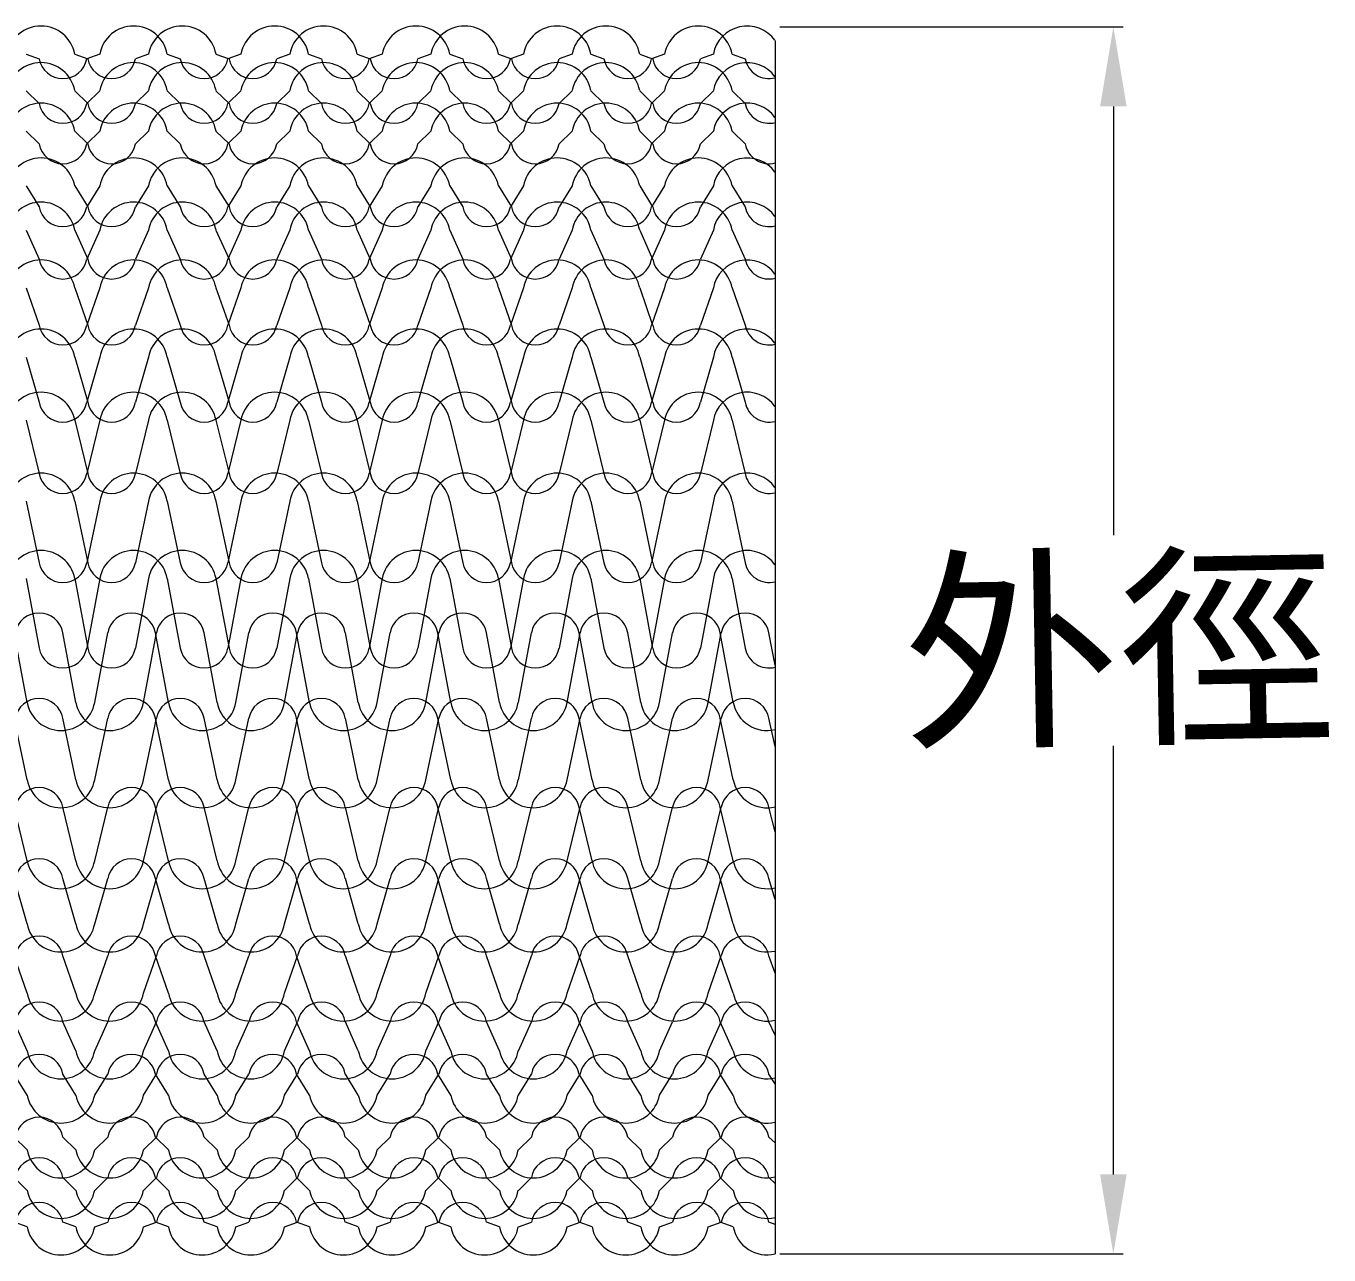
# Model space of a CAD drawing. Header units: millimetres. Extents: x 4229 to 8429, y -1187 to 1783.
# Drawn here: x 6445.9 to 6609.7, y 1157.9 to 1312.5 of the extents above; entities that cross this region are included whole.
import ezdxf

# ---------------------------------------------------------------- set-up
doc = ezdxf.new("R2010")
doc.units = ezdxf.units.MM
doc.styles.add('微軟正黑體-20', font='Microsoft JhengHei.ttf', dxfattribs={"height": 20})

msp = doc.modelspace()

# ---------------------------------------------------------------- linework, layer by layer
at = {"lineweight": 5}
for p, q in [((6540.67, 1312.36), (6583.85, 1312.36)), ((6540.05, 1310.67), (6540.05, 1158.02)), ((6445.86, 1308.94), (6447.49, 1308.35)), ((6451.98, 1308.94), (6453.62, 1308.35)), ((6455.12, 1308.94), (6453.49, 1308.35)), ((6461.25, 1308.94), (6459.61, 1308.35)), ((6463.62, 1308.94), (6465.25, 1308.35)), ((6469.74, 1308.94), (6471.38, 1308.35)), ((6472.88, 1308.94), (6471.25, 1308.35)), ((6479.01, 1308.94), (6477.38, 1308.35)), ((6481.38, 1308.94), (6483.01, 1308.35)), ((6487.51, 1308.94), (6489.14, 1308.35)), ((6490.65, 1308.94), (6489.01, 1308.35)), ((6496.77, 1308.94), (6495.14, 1308.35)), ((6499.14, 1308.94), (6500.78, 1308.35)), ((6505.27, 1308.94), (6506.9, 1308.35)), ((6508.41, 1308.94), (6506.77, 1308.35)), ((6514.53, 1308.94), (6512.9, 1308.35)), ((6516.9, 1308.94), (6518.54, 1308.35)), ((6523.03, 1308.94), (6524.66, 1308.35)), ((6526.17, 1308.94), (6524.53, 1308.35)), ((6532.3, 1308.94), (6530.66, 1308.35)), ((6534.66, 1308.94), (6536.3, 1308.35)), ((6445.86, 1304.34), (6447.49, 1302.73)), ((6451.98, 1304.34), (6453.62, 1302.73)), ((6455.12, 1304.34), (6453.49, 1302.73)), ((6461.25, 1304.34), (6459.61, 1302.73)), ((6463.62, 1304.34), (6465.25, 1302.73)), ((6469.74, 1304.34), (6471.38, 1302.73)), ((6472.88, 1304.34), (6471.25, 1302.73)), ((6479.01, 1304.34), (6477.38, 1302.73)), ((6481.38, 1304.34), (6483.01, 1302.73)), ((6487.51, 1304.34), (6489.14, 1302.73)), ((6490.65, 1304.34), (6489.01, 1302.73)), ((6496.77, 1304.34), (6495.14, 1302.73)), ((6499.14, 1304.34), (6500.78, 1302.73)), ((6505.27, 1304.34), (6506.9, 1302.73)), ((6508.41, 1304.34), (6506.77, 1302.73)), ((6514.53, 1304.34), (6512.9, 1302.73)), ((6516.9, 1304.34), (6518.54, 1302.73)), ((6523.03, 1304.34), (6524.66, 1302.73)), ((6526.17, 1304.34), (6524.53, 1302.73)), ((6532.3, 1304.34), (6530.66, 1302.73)), ((6534.66, 1304.34), (6536.3, 1302.73)), ((6582.6, 1302.36), (6582.6, 1248.43)), ((6445.86, 1299.25), (6447.49, 1297.64)), ((6451.98, 1299.25), (6453.62, 1297.64)), ((6455.12, 1299.25), (6453.49, 1297.64)), ((6461.25, 1299.25), (6459.61, 1297.64)), ((6463.62, 1299.25), (6465.25, 1297.64)), ((6469.74, 1299.25), (6471.38, 1297.64)), ((6472.88, 1299.25), (6471.25, 1297.64)), ((6479.01, 1299.25), (6477.38, 1297.64)), ((6481.38, 1299.25), (6483.01, 1297.64)), ((6487.51, 1299.25), (6489.14, 1297.64)), ((6490.65, 1299.25), (6489.01, 1297.64)), ((6496.77, 1299.25), (6495.14, 1297.64)), ((6499.14, 1299.25), (6500.78, 1297.64)), ((6505.27, 1299.25), (6506.9, 1297.64)), ((6508.41, 1299.25), (6506.77, 1297.64)), ((6514.53, 1299.25), (6512.9, 1297.64)), ((6516.9, 1299.25), (6518.54, 1297.64)), ((6523.03, 1299.25), (6524.66, 1297.64)), ((6526.17, 1299.25), (6524.53, 1297.64)), ((6532.3, 1299.25), (6530.66, 1297.64)), ((6534.66, 1299.25), (6536.3, 1297.64)), ((6445.86, 1292.36), (6447.49, 1289.73)), ((6451.98, 1292.36), (6453.62, 1289.73)), ((6455.12, 1292.36), (6453.49, 1289.73)), ((6461.25, 1292.36), (6459.61, 1289.73)), ((6463.62, 1292.36), (6465.25, 1289.73)), ((6469.74, 1292.36), (6471.38, 1289.73)), ((6472.88, 1292.36), (6471.25, 1289.73)), ((6479.01, 1292.36), (6477.38, 1289.73)), ((6481.38, 1292.36), (6483.01, 1289.73)), ((6487.51, 1292.36), (6489.14, 1289.73)), ((6490.65, 1292.36), (6489.01, 1289.73)), ((6496.77, 1292.36), (6495.14, 1289.73)), ((6499.14, 1292.36), (6500.78, 1289.73)), ((6505.27, 1292.36), (6506.9, 1289.73)), ((6508.41, 1292.36), (6506.77, 1289.73)), ((6514.53, 1292.36), (6512.9, 1289.73)), ((6516.9, 1292.36), (6518.54, 1289.73)), ((6523.03, 1292.36), (6524.66, 1289.73)), ((6526.17, 1292.36), (6524.53, 1289.73)), ((6532.3, 1292.36), (6530.66, 1289.73)), ((6534.66, 1292.36), (6536.3, 1289.73)), ((6445.86, 1286.79), (6447.49, 1283.14)), ((6451.98, 1286.79), (6453.62, 1283.14)), ((6455.12, 1286.79), (6453.49, 1283.14)), ((6461.25, 1286.79), (6459.61, 1283.14)), ((6463.62, 1286.79), (6465.25, 1283.14)), ((6469.74, 1286.79), (6471.38, 1283.14)), ((6472.88, 1286.79), (6471.25, 1283.14)), ((6479.01, 1286.79), (6477.38, 1283.14)), ((6481.38, 1286.79), (6483.01, 1283.14)), ((6487.51, 1286.79), (6489.14, 1283.14)), ((6490.65, 1286.79), (6489.01, 1283.14)), ((6496.77, 1286.79), (6495.14, 1283.14)), ((6499.14, 1286.79), (6500.78, 1283.14)), ((6505.27, 1286.79), (6506.9, 1283.14)), ((6508.41, 1286.79), (6506.77, 1283.14)), ((6514.53, 1286.79), (6512.9, 1283.14)), ((6516.9, 1286.79), (6518.54, 1283.14)), ((6523.03, 1286.79), (6524.66, 1283.14)), ((6526.17, 1286.79), (6524.53, 1283.14)), ((6532.3, 1286.79), (6530.66, 1283.14)), ((6534.66, 1286.79), (6536.3, 1283.14)), ((6445.86, 1279.53), (6447.49, 1274.85)), ((6451.98, 1279.53), (6453.62, 1274.85)), ((6455.12, 1279.53), (6453.49, 1274.85)), ((6461.25, 1279.53), (6459.61, 1274.85)), ((6463.62, 1279.53), (6465.25, 1274.85)), ((6469.74, 1279.53), (6471.38, 1274.85)), ((6472.88, 1279.53), (6471.25, 1274.85)), ((6479.01, 1279.53), (6477.38, 1274.85)), ((6481.38, 1279.53), (6483.01, 1274.85)), ((6487.51, 1279.53), (6489.14, 1274.85)), ((6490.65, 1279.53), (6489.01, 1274.85)), ((6496.77, 1279.53), (6495.14, 1274.85)), ((6499.14, 1279.53), (6500.78, 1274.85)), ((6505.27, 1279.53), (6506.9, 1274.85)), ((6508.41, 1279.53), (6506.77, 1274.85)), ((6514.53, 1279.53), (6512.9, 1274.85)), ((6516.9, 1279.53), (6518.54, 1274.85)), ((6523.03, 1279.53), (6524.66, 1274.85)), ((6526.17, 1279.53), (6524.53, 1274.85)), ((6532.3, 1279.53), (6530.66, 1274.85)), ((6534.66, 1279.53), (6536.3, 1274.85)), ((6445.86, 1270.83), (6447.49, 1265.14)), ((6451.98, 1270.83), (6453.62, 1265.14)), ((6455.12, 1270.83), (6453.49, 1265.14)), ((6461.25, 1270.83), (6459.61, 1265.14)), ((6463.62, 1270.83), (6465.25, 1265.14)), ((6469.74, 1270.83), (6471.38, 1265.14)), ((6472.88, 1270.83), (6471.25, 1265.14)), ((6479.01, 1270.83), (6477.38, 1265.14)), ((6481.38, 1270.83), (6483.01, 1265.14)), ((6487.51, 1270.83), (6489.14, 1265.14)), ((6490.65, 1270.83), (6489.01, 1265.14)), ((6496.77, 1270.83), (6495.14, 1265.14)), ((6499.14, 1270.83), (6500.78, 1265.14)), ((6505.27, 1270.83), (6506.9, 1265.14)), ((6508.41, 1270.83), (6506.77, 1265.14)), ((6514.53, 1270.83), (6512.9, 1265.14)), ((6516.9, 1270.83), (6518.54, 1265.14)), ((6523.03, 1270.83), (6524.66, 1265.14)), ((6526.17, 1270.83), (6524.53, 1265.14)), ((6532.3, 1270.83), (6530.66, 1265.14)), ((6534.66, 1270.83), (6536.3, 1265.14)), ((6445.86, 1262.88), (6447.49, 1256.17)), ((6451.98, 1262.88), (6453.62, 1256.17)), ((6455.12, 1262.88), (6453.49, 1256.17)), ((6461.25, 1262.88), (6459.61, 1256.17)), ((6463.62, 1262.88), (6465.25, 1256.17)), ((6469.74, 1262.88), (6471.38, 1256.17)), ((6472.88, 1262.88), (6471.25, 1256.17)), ((6479.01, 1262.88), (6477.38, 1256.17)), ((6481.38, 1262.88), (6483.01, 1256.17)), ((6487.51, 1262.88), (6489.14, 1256.17)), ((6490.65, 1262.88), (6489.01, 1256.17)), ((6496.77, 1262.88), (6495.14, 1256.17)), ((6499.14, 1262.88), (6500.78, 1256.17)), ((6505.27, 1262.88), (6506.9, 1256.17)), ((6508.41, 1262.88), (6506.77, 1256.17)), ((6514.53, 1262.88), (6512.9, 1256.17)), ((6516.9, 1262.88), (6518.54, 1256.17)), ((6523.03, 1262.88), (6524.66, 1256.17)), ((6526.17, 1262.88), (6524.53, 1256.17)), ((6532.3, 1262.88), (6530.66, 1256.17)), ((6534.66, 1262.88), (6536.3, 1256.17)), ((6445.86, 1252.7), (6447.49, 1244.97)), ((6451.98, 1252.7), (6453.62, 1244.97)), ((6455.12, 1252.7), (6453.49, 1244.97)), ((6461.25, 1252.7), (6459.61, 1244.97)), ((6463.62, 1252.7), (6465.25, 1244.97)), ((6469.74, 1252.7), (6471.38, 1244.97)), ((6472.88, 1252.7), (6471.25, 1244.97)), ((6479.01, 1252.7), (6477.38, 1244.97)), ((6481.38, 1252.7), (6483.01, 1244.97)), ((6487.51, 1252.7), (6489.14, 1244.97)), ((6490.65, 1252.7), (6489.01, 1244.97)), ((6496.77, 1252.7), (6495.14, 1244.97)), ((6499.14, 1252.7), (6500.78, 1244.97)), ((6505.27, 1252.7), (6506.9, 1244.97)), ((6508.41, 1252.7), (6506.77, 1244.97)), ((6514.53, 1252.7), (6512.9, 1244.97)), ((6516.9, 1252.7), (6518.54, 1244.97)), ((6523.03, 1252.7), (6524.66, 1244.97)), ((6526.17, 1252.7), (6524.53, 1244.97)), ((6532.3, 1252.7), (6530.66, 1244.97)), ((6534.66, 1252.7), (6536.3, 1244.97)), ((6445.86, 1242.97), (6447.49, 1234.22)), ((6451.98, 1242.97), (6453.62, 1234.22)), ((6455.12, 1242.97), (6453.49, 1234.22)), ((6461.25, 1242.97), (6459.61, 1234.22)), ((6463.62, 1242.97), (6465.25, 1234.22)), ((6469.74, 1242.97), (6471.38, 1234.22)), ((6472.88, 1242.97), (6471.25, 1234.22)), ((6479.01, 1242.97), (6477.38, 1234.22)), ((6481.38, 1242.97), (6483.01, 1234.22)), ((6487.51, 1242.97), (6489.14, 1234.22)), ((6490.65, 1242.97), (6489.01, 1234.22)), ((6496.77, 1242.97), (6495.14, 1234.22)), ((6499.14, 1242.97), (6500.78, 1234.22)), ((6505.27, 1242.97), (6506.9, 1234.22)), ((6508.41, 1242.97), (6506.77, 1234.22)), ((6514.53, 1242.97), (6512.9, 1234.22)), ((6516.9, 1242.97), (6518.54, 1234.22)), ((6523.03, 1242.97), (6524.66, 1234.22)), ((6526.17, 1242.97), (6524.53, 1234.22)), ((6532.3, 1242.97), (6530.66, 1234.22)), ((6534.66, 1242.97), (6536.3, 1234.22)), ((6445.99, 1227.39), (6444.36, 1236.15)), ((6452.12, 1227.39), (6450.48, 1236.15)), ((6454.49, 1227.39), (6456.12, 1236.15)), ((6460.61, 1227.39), (6462.25, 1236.15)), ((6463.75, 1227.39), (6462.12, 1236.15)), ((6469.88, 1227.39), (6468.24, 1236.15)), ((6472.25, 1227.39), (6473.88, 1236.15)), ((6478.37, 1227.39), (6480.01, 1236.15)), ((6481.51, 1227.39), (6479.88, 1236.15)), ((6487.64, 1227.39), (6486.01, 1236.15)), ((6490.01, 1227.39), (6491.64, 1236.15)), ((6496.14, 1227.39), (6497.77, 1236.15)), ((6499.28, 1227.39), (6497.64, 1236.15)), ((6505.4, 1227.39), (6503.77, 1236.15)), ((6507.77, 1227.39), (6509.41, 1236.15)), ((6513.9, 1227.39), (6515.53, 1236.15)), ((6517.04, 1227.39), (6515.4, 1236.15)), ((6523.16, 1227.39), (6521.53, 1236.15)), ((6525.53, 1227.39), (6527.17, 1236.15)), ((6531.66, 1227.39), (6533.29, 1236.15)), ((6534.8, 1227.39), (6533.16, 1236.15)), ((6540.05, 1232.1), (6539.29, 1236.15)), ((6445.99, 1217.66), (6444.36, 1225.4)), ((6452.12, 1217.66), (6450.48, 1225.4)), ((6454.49, 1217.66), (6456.12, 1225.4)), ((6460.61, 1217.66), (6462.25, 1225.4)), ((6463.75, 1217.66), (6462.12, 1225.4)), ((6469.88, 1217.66), (6468.24, 1225.4)), ((6472.25, 1217.66), (6473.88, 1225.4)), ((6478.37, 1217.66), (6480.01, 1225.4)), ((6481.51, 1217.66), (6479.88, 1225.4)), ((6487.64, 1217.66), (6486.01, 1225.4)), ((6490.01, 1217.66), (6491.64, 1225.4)), ((6496.14, 1217.66), (6497.77, 1225.4)), ((6499.28, 1217.66), (6497.64, 1225.4)), ((6505.4, 1217.66), (6503.77, 1225.4)), ((6507.77, 1217.66), (6509.41, 1225.4)), ((6513.9, 1217.66), (6515.53, 1225.4)), ((6517.04, 1217.66), (6515.4, 1225.4)), ((6523.16, 1217.66), (6521.53, 1225.4)), ((6525.53, 1217.66), (6527.17, 1225.4)), ((6531.66, 1217.66), (6533.29, 1225.4)), ((6534.8, 1217.66), (6533.16, 1225.4)), ((6540.05, 1221.83), (6539.29, 1225.4)), ((6582.6, 1168.02), (6582.6, 1221.95)), ((6445.99, 1207.48), (6444.36, 1214.2)), ((6452.12, 1207.48), (6450.48, 1214.2)), ((6454.49, 1207.48), (6456.12, 1214.2)), ((6460.61, 1207.48), (6462.25, 1214.2)), ((6463.75, 1207.48), (6462.12, 1214.2)), ((6469.88, 1207.48), (6468.24, 1214.2)), ((6472.25, 1207.48), (6473.88, 1214.2)), ((6478.37, 1207.48), (6480.01, 1214.2)), ((6481.51, 1207.48), (6479.88, 1214.2)), ((6487.64, 1207.48), (6486.01, 1214.2)), ((6490.01, 1207.48), (6491.64, 1214.2)), ((6496.14, 1207.48), (6497.77, 1214.2)), ((6499.28, 1207.48), (6497.64, 1214.2)), ((6505.4, 1207.48), (6503.77, 1214.2)), ((6507.77, 1207.48), (6509.41, 1214.2)), ((6513.9, 1207.48), (6515.53, 1214.2)), ((6517.04, 1207.48), (6515.4, 1214.2)), ((6523.16, 1207.48), (6521.53, 1214.2)), ((6525.53, 1207.48), (6527.17, 1214.2)), ((6531.66, 1207.48), (6533.29, 1214.2)), ((6534.8, 1207.48), (6533.16, 1214.2)), ((6540.05, 1211.1), (6539.29, 1214.2)), ((6445.99, 1199.53), (6444.36, 1205.23)), ((6452.12, 1199.53), (6450.48, 1205.23)), ((6454.49, 1199.53), (6456.12, 1205.23)), ((6460.61, 1199.53), (6462.25, 1205.23)), ((6463.75, 1199.53), (6462.12, 1205.23)), ((6469.88, 1199.53), (6468.24, 1205.23)), ((6472.25, 1199.53), (6473.88, 1205.23)), ((6478.37, 1199.53), (6480.01, 1205.23)), ((6481.51, 1199.53), (6479.88, 1205.23)), ((6487.64, 1199.53), (6486.01, 1205.23)), ((6490.01, 1199.53), (6491.64, 1205.23)), ((6496.14, 1199.53), (6497.77, 1205.23)), ((6499.28, 1199.53), (6497.64, 1205.23)), ((6505.4, 1199.53), (6503.77, 1205.23)), ((6507.77, 1199.53), (6509.41, 1205.23)), ((6513.9, 1199.53), (6515.53, 1205.23)), ((6517.04, 1199.53), (6515.4, 1205.23)), ((6523.16, 1199.53), (6521.53, 1205.23)), ((6525.53, 1199.53), (6527.17, 1205.23)), ((6531.66, 1199.53), (6533.29, 1205.23)), ((6534.8, 1199.53), (6533.16, 1205.23)), ((6540.05, 1202.6), (6539.29, 1205.23)), ((6445.99, 1190.84), (6444.36, 1195.51)), ((6452.12, 1190.84), (6450.48, 1195.51)), ((6454.49, 1190.84), (6456.12, 1195.51)), ((6460.61, 1190.84), (6462.25, 1195.51)), ((6463.75, 1190.84), (6462.12, 1195.51)), ((6469.88, 1190.84), (6468.24, 1195.51)), ((6472.25, 1190.84), (6473.88, 1195.51)), ((6478.37, 1190.84), (6480.01, 1195.51)), ((6481.51, 1190.84), (6479.88, 1195.51)), ((6487.64, 1190.84), (6486.01, 1195.51)), ((6490.01, 1190.84), (6491.64, 1195.51)), ((6496.14, 1190.84), (6497.77, 1195.51)), ((6499.28, 1190.84), (6497.64, 1195.51)), ((6505.4, 1190.84), (6503.77, 1195.51)), ((6507.77, 1190.84), (6509.41, 1195.51)), ((6513.9, 1190.84), (6515.53, 1195.51)), ((6517.04, 1190.84), (6515.4, 1195.51)), ((6523.16, 1190.84), (6521.53, 1195.51)), ((6525.53, 1190.84), (6527.17, 1195.51)), ((6531.66, 1190.84), (6533.29, 1195.51)), ((6534.8, 1190.84), (6533.16, 1195.51)), ((6540.05, 1193.35), (6539.29, 1195.51)), ((6445.99, 1183.57), (6444.36, 1187.22)), ((6452.12, 1183.57), (6450.48, 1187.22)), ((6454.49, 1183.57), (6456.12, 1187.22)), ((6460.61, 1183.57), (6462.25, 1187.22)), ((6463.75, 1183.57), (6462.12, 1187.22)), ((6469.88, 1183.57), (6468.24, 1187.22)), ((6472.25, 1183.57), (6473.88, 1187.22)), ((6478.37, 1183.57), (6480.01, 1187.22)), ((6481.51, 1183.57), (6479.88, 1187.22)), ((6487.64, 1183.57), (6486.01, 1187.22)), ((6490.01, 1183.57), (6491.64, 1187.22)), ((6496.14, 1183.57), (6497.77, 1187.22)), ((6499.28, 1183.57), (6497.64, 1187.22)), ((6505.4, 1183.57), (6503.77, 1187.22)), ((6507.77, 1183.57), (6509.41, 1187.22)), ((6513.9, 1183.57), (6515.53, 1187.22)), ((6517.04, 1183.57), (6515.4, 1187.22)), ((6523.16, 1183.57), (6521.53, 1187.22)), ((6525.53, 1183.57), (6527.17, 1187.22)), ((6531.66, 1183.57), (6533.29, 1187.22)), ((6534.8, 1183.57), (6533.16, 1187.22)), ((6540.05, 1185.54), (6539.29, 1187.22)), ((6445.99, 1178.01), (6444.36, 1180.64)), ((6452.12, 1178.01), (6450.48, 1180.64)), ((6454.49, 1178.01), (6456.12, 1180.64)), ((6460.61, 1178.01), (6462.25, 1180.64)), ((6463.75, 1178.01), (6462.12, 1180.64)), ((6469.88, 1178.01), (6468.24, 1180.64)), ((6472.25, 1178.01), (6473.88, 1180.64)), ((6478.37, 1178.01), (6480.01, 1180.64)), ((6481.51, 1178.01), (6479.88, 1180.64)), ((6487.64, 1178.01), (6486.01, 1180.64)), ((6490.01, 1178.01), (6491.64, 1180.64)), ((6496.14, 1178.01), (6497.77, 1180.64)), ((6499.28, 1178.01), (6497.64, 1180.64)), ((6505.4, 1178.01), (6503.77, 1180.64)), ((6507.77, 1178.01), (6509.41, 1180.64)), ((6513.9, 1178.01), (6515.53, 1180.64)), ((6517.04, 1178.01), (6515.4, 1180.64)), ((6523.16, 1178.01), (6521.53, 1180.64)), ((6525.53, 1178.01), (6527.17, 1180.64)), ((6531.66, 1178.01), (6533.29, 1180.64)), ((6534.8, 1178.01), (6533.16, 1180.64)), ((6540.05, 1179.42), (6539.29, 1180.64)), ((6445.99, 1171.12), (6444.36, 1172.73)), ((6452.12, 1171.12), (6450.48, 1172.73)), ((6454.49, 1171.12), (6456.12, 1172.73)), ((6460.61, 1171.12), (6462.25, 1172.73)), ((6463.75, 1171.12), (6462.12, 1172.73)), ((6469.88, 1171.12), (6468.24, 1172.73)), ((6472.25, 1171.12), (6473.88, 1172.73)), ((6478.37, 1171.12), (6480.01, 1172.73)), ((6481.51, 1171.12), (6479.88, 1172.73)), ((6487.64, 1171.12), (6486.01, 1172.73)), ((6490.01, 1171.12), (6491.64, 1172.73)), ((6496.14, 1171.12), (6497.77, 1172.73)), ((6499.28, 1171.12), (6497.64, 1172.73)), ((6505.4, 1171.12), (6503.77, 1172.73)), ((6507.77, 1171.12), (6509.41, 1172.73)), ((6513.9, 1171.12), (6515.53, 1172.73)), ((6517.04, 1171.12), (6515.4, 1172.73)), ((6523.16, 1171.12), (6521.53, 1172.73)), ((6525.53, 1171.12), (6527.17, 1172.73)), ((6531.66, 1171.12), (6533.29, 1172.73)), ((6534.8, 1171.12), (6533.16, 1172.73)), ((6540.05, 1171.98), (6539.29, 1172.73)), ((6445.99, 1166.02), (6444.36, 1167.63)), ((6452.12, 1166.02), (6450.48, 1167.63)), ((6454.49, 1166.02), (6456.12, 1167.63)), ((6460.61, 1166.02), (6462.25, 1167.63)), ((6463.75, 1166.02), (6462.12, 1167.63)), ((6469.88, 1166.02), (6468.24, 1167.63)), ((6472.25, 1166.02), (6473.88, 1167.63)), ((6478.37, 1166.02), (6480.01, 1167.63)), ((6481.51, 1166.02), (6479.88, 1167.63)), ((6487.64, 1166.02), (6486.01, 1167.63)), ((6490.01, 1166.02), (6491.64, 1167.63)), ((6496.14, 1166.02), (6497.77, 1167.63)), ((6499.28, 1166.02), (6497.64, 1167.63)), ((6505.4, 1166.02), (6503.77, 1167.63)), ((6507.77, 1166.02), (6509.41, 1167.63)), ((6513.9, 1166.02), (6515.53, 1167.63)), ((6517.04, 1166.02), (6515.4, 1167.63)), ((6523.16, 1166.02), (6521.53, 1167.63)), ((6525.53, 1166.02), (6527.17, 1167.63)), ((6531.66, 1166.02), (6533.29, 1167.63)), ((6534.8, 1166.02), (6533.16, 1167.63)), ((6540.05, 1166.89), (6539.29, 1167.63)), ((6445.99, 1161.42), (6444.36, 1162.01)), ((6452.12, 1161.42), (6450.48, 1162.01)), ((6454.49, 1161.42), (6456.12, 1162.01)), ((6460.61, 1161.42), (6462.25, 1162.01)), ((6463.75, 1161.42), (6462.12, 1162.01)), ((6469.88, 1161.42), (6468.24, 1162.01)), ((6472.25, 1161.42), (6473.88, 1162.01)), ((6478.37, 1161.42), (6480.01, 1162.01)), ((6481.51, 1161.42), (6479.88, 1162.01)), ((6487.64, 1161.42), (6486.01, 1162.01)), ((6490.01, 1161.42), (6491.64, 1162.01)), ((6496.14, 1161.42), (6497.77, 1162.01)), ((6499.28, 1161.42), (6497.64, 1162.01)), ((6505.4, 1161.42), (6503.77, 1162.01)), ((6507.77, 1161.42), (6509.41, 1162.01)), ((6513.9, 1161.42), (6515.53, 1162.01)), ((6517.04, 1161.42), (6515.4, 1162.01)), ((6523.16, 1161.42), (6521.53, 1162.01)), ((6525.53, 1161.42), (6527.17, 1162.01)), ((6531.66, 1161.42), (6533.29, 1162.01)), ((6534.8, 1161.42), (6533.16, 1162.01)), ((6540.05, 1161.74), (6539.29, 1162.01)), ((6540.67, 1158.02), (6583.85, 1158.02))]:
    msp.add_line(p, q, dxfattribs=at)
for centre, radius, start, end in [((6447.74, 1308.15), 4.32, 10.5854, 169.4146), ((6459.37, 1308.15), 4.32, 10.5854, 169.4146), ((6465.5, 1308.15), 4.32, 10.5854, 169.4146), ((6477.13, 1308.15), 4.32, 10.5854, 169.4146), ((6483.26, 1308.15), 4.32, 10.5854, 169.4146), ((6494.89, 1308.15), 4.32, 10.5854, 169.4146), ((6501.02, 1308.15), 4.32, 10.5854, 169.4146), ((6512.65, 1308.15), 4.32, 10.5854, 169.4146), ((6518.78, 1308.15), 4.32, 10.5854, 169.4146), ((6530.41, 1308.15), 4.32, 10.5854, 169.4146), ((6536.54, 1308.15), 4.32, 35.8093, 169.4146), ((6447.74, 1303.55), 4.32, 10.5854, 169.4146), ((6450.49, 1308.91), 3.05, 190.5854, 349.4146), ((6456.62, 1308.91), 3.05, 190.5854, 349.4146), ((6459.37, 1303.55), 4.32, 10.5854, 169.4146), ((6465.5, 1303.55), 4.32, 10.5854, 169.4146), ((6468.25, 1308.91), 3.05, 190.5854, 349.4146), ((6474.38, 1308.91), 3.05, 190.5854, 349.4146), ((6477.13, 1303.55), 4.32, 10.5854, 169.4146), ((6483.26, 1303.55), 4.32, 10.5854, 169.4146), ((6486.01, 1308.91), 3.05, 190.5854, 349.4146), ((6492.14, 1308.91), 3.05, 190.5854, 349.4146), ((6494.89, 1303.55), 4.32, 10.5854, 169.4146), ((6501.02, 1303.55), 4.32, 10.5854, 169.4146), ((6503.77, 1308.91), 3.05, 190.5854, 349.4146), ((6509.9, 1308.91), 3.05, 190.5854, 349.4146), ((6512.65, 1303.55), 4.32, 10.5854, 169.4146), ((6518.78, 1303.55), 4.32, 10.5854, 169.4146), ((6521.53, 1308.91), 3.05, 190.5854, 349.4146), ((6527.66, 1308.91), 3.05, 190.5854, 349.4146), ((6530.41, 1303.55), 4.32, 10.5854, 169.4146), ((6536.54, 1303.55), 4.32, 35.8093, 169.4146), ((6539.3, 1308.91), 3.05, 190.5854, 284.2472), ((6447.74, 1298.45), 4.32, 10.5854, 169.4146), ((6450.49, 1303.29), 3.05, 190.5854, 349.4146), ((6456.62, 1303.29), 3.05, 190.5854, 349.4146), ((6459.37, 1298.45), 4.32, 10.5854, 169.4146), ((6465.5, 1298.45), 4.32, 10.5854, 169.4146), ((6468.25, 1303.29), 3.05, 190.5854, 349.4146), ((6474.38, 1303.29), 3.05, 190.5854, 349.4146), ((6477.13, 1298.45), 4.32, 10.5854, 169.4146), ((6483.26, 1298.45), 4.32, 10.5854, 169.4146), ((6486.01, 1303.29), 3.05, 190.5854, 349.4146), ((6492.14, 1303.29), 3.05, 190.5854, 349.4146), ((6494.89, 1298.45), 4.32, 10.5854, 169.4146), ((6501.02, 1298.45), 4.32, 10.5854, 169.4146), ((6503.77, 1303.29), 3.05, 190.5854, 349.4146), ((6509.9, 1303.29), 3.05, 190.5854, 349.4146), ((6512.65, 1298.45), 4.32, 10.5854, 169.4146), ((6518.78, 1298.45), 4.32, 10.5854, 169.4146), ((6521.53, 1303.29), 3.05, 190.5854, 349.4146), ((6527.66, 1303.29), 3.05, 190.5854, 349.4146), ((6530.41, 1298.45), 4.32, 10.5854, 169.4146), ((6536.54, 1298.45), 4.32, 35.8093, 169.4146), ((6539.3, 1303.29), 3.05, 190.5854, 284.2472), ((6450.49, 1298.2), 3.05, 190.5854, 349.4146), ((6456.62, 1298.2), 3.05, 190.5854, 349.4146), ((6468.25, 1298.2), 3.05, 190.5854, 349.4146), ((6474.38, 1298.2), 3.05, 190.5854, 349.4146), ((6486.01, 1298.2), 3.05, 190.5854, 349.4146), ((6492.14, 1298.2), 3.05, 190.5854, 349.4146), ((6503.77, 1298.2), 3.05, 190.5854, 349.4146), ((6509.9, 1298.2), 3.05, 190.5854, 349.4146), ((6521.53, 1298.2), 3.05, 190.5854, 349.4146), ((6527.66, 1298.2), 3.05, 190.5854, 349.4146), ((6539.3, 1298.2), 3.05, 190.5854, 284.2472), ((6447.74, 1291.56), 4.32, 10.5854, 169.4146), ((6459.37, 1291.56), 4.32, 10.5854, 169.4146), ((6465.5, 1291.56), 4.32, 10.5854, 169.4146), ((6477.13, 1291.56), 4.32, 10.5854, 169.4146), ((6483.26, 1291.56), 4.32, 10.5854, 169.4146), ((6494.89, 1291.56), 4.32, 10.5854, 169.4146), ((6501.02, 1291.56), 4.32, 10.5854, 169.4146), ((6512.65, 1291.56), 4.32, 10.5854, 169.4146), ((6518.78, 1291.56), 4.32, 10.5854, 169.4146), ((6530.41, 1291.56), 4.32, 10.5854, 169.4146), ((6536.54, 1291.56), 4.32, 35.8093, 169.4146), ((6447.74, 1286), 4.32, 10.5854, 169.4146), ((6450.49, 1290.29), 3.05, 190.5854, 349.4146), ((6456.62, 1290.29), 3.05, 190.5854, 349.4146), ((6459.37, 1286), 4.32, 10.5854, 169.4146), ((6465.5, 1286), 4.32, 10.5854, 169.4146), ((6468.25, 1290.29), 3.05, 190.5854, 349.4146), ((6474.38, 1290.29), 3.05, 190.5854, 349.4146), ((6477.13, 1286), 4.32, 10.5854, 169.4146), ((6483.26, 1286), 4.32, 10.5854, 169.4146), ((6486.01, 1290.29), 3.05, 190.5854, 349.4146), ((6492.14, 1290.29), 3.05, 190.5854, 349.4146), ((6494.89, 1286), 4.32, 10.5854, 169.4146), ((6501.02, 1286), 4.32, 10.5854, 169.4146), ((6503.77, 1290.29), 3.05, 190.5854, 349.4146), ((6509.9, 1290.29), 3.05, 190.5854, 349.4146), ((6512.65, 1286), 4.32, 10.5854, 169.4146), ((6518.78, 1286), 4.32, 10.5854, 169.4146), ((6521.53, 1290.29), 3.05, 190.5854, 349.4146), ((6527.66, 1290.29), 3.05, 190.5854, 349.4146), ((6530.41, 1286), 4.32, 10.5854, 169.4146), ((6536.54, 1286), 4.32, 35.8093, 169.4146), ((6539.3, 1290.29), 3.05, 190.5854, 284.2472), ((6447.74, 1278.73), 4.32, 10.5854, 169.4146), ((6450.49, 1283.7), 3.05, 190.5854, 349.4146), ((6456.62, 1283.7), 3.05, 190.5854, 349.4146), ((6459.37, 1278.73), 4.32, 10.5854, 169.4146), ((6465.5, 1278.73), 4.32, 10.5854, 169.4146), ((6468.25, 1283.7), 3.05, 190.5854, 349.4146), ((6474.38, 1283.7), 3.05, 190.5854, 349.4146), ((6477.13, 1278.73), 4.32, 10.5854, 169.4146), ((6483.26, 1278.73), 4.32, 10.5854, 169.4146), ((6486.01, 1283.7), 3.05, 190.5854, 349.4146), ((6492.14, 1283.7), 3.05, 190.5854, 349.4146), ((6494.89, 1278.73), 4.32, 10.5854, 169.4146), ((6501.02, 1278.73), 4.32, 10.5854, 169.4146), ((6503.77, 1283.7), 3.05, 190.5854, 349.4146), ((6509.9, 1283.7), 3.05, 190.5854, 349.4146), ((6512.65, 1278.73), 4.32, 10.5854, 169.4146), ((6518.78, 1278.73), 4.32, 10.5854, 169.4146), ((6521.53, 1283.7), 3.05, 190.5854, 349.4146), ((6527.66, 1283.7), 3.05, 190.5854, 349.4146), ((6530.41, 1278.73), 4.32, 10.5854, 169.4146), ((6536.54, 1278.73), 4.32, 35.8093, 169.4146), ((6539.3, 1283.7), 3.05, 190.5854, 284.2472), ((6450.49, 1275.41), 3.05, 190.5854, 349.4146), ((6456.62, 1275.41), 3.05, 190.5854, 349.4146), ((6468.25, 1275.41), 3.05, 190.5854, 349.4146), ((6474.38, 1275.41), 3.05, 190.5854, 349.4146), ((6486.01, 1275.41), 3.05, 190.5854, 349.4146), ((6492.14, 1275.41), 3.05, 190.5854, 349.4146), ((6503.77, 1275.41), 3.05, 190.5854, 349.4146), ((6509.9, 1275.41), 3.05, 190.5854, 349.4146), ((6521.53, 1275.41), 3.05, 190.5854, 349.4146), ((6527.66, 1275.41), 3.05, 190.5854, 349.4146), ((6539.3, 1275.41), 3.05, 190.5854, 284.2472), ((6447.74, 1270.04), 4.32, 10.5854, 169.4146), ((6459.37, 1270.04), 4.32, 10.5854, 169.4146), ((6465.5, 1270.04), 4.32, 10.5854, 169.4146), ((6477.13, 1270.04), 4.32, 10.5854, 169.4146), ((6483.26, 1270.04), 4.32, 10.5854, 169.4146), ((6494.89, 1270.04), 4.32, 10.5854, 169.4146), ((6501.02, 1270.04), 4.32, 10.5854, 169.4146), ((6512.65, 1270.04), 4.32, 10.5854, 169.4146), ((6518.78, 1270.04), 4.32, 10.5854, 169.4146), ((6530.41, 1270.04), 4.32, 10.5854, 169.4146), ((6536.54, 1270.04), 4.32, 35.8093, 169.4146), ((6447.74, 1262.09), 4.32, 10.5854, 169.4146), ((6450.49, 1265.7), 3.05, 190.5854, 349.4146), ((6456.62, 1265.7), 3.05, 190.5854, 349.4146), ((6459.37, 1262.09), 4.32, 10.5854, 169.4146), ((6465.5, 1262.09), 4.32, 10.5854, 169.4146), ((6468.25, 1265.7), 3.05, 190.5854, 349.4146), ((6474.38, 1265.7), 3.05, 190.5854, 349.4146), ((6477.13, 1262.09), 4.32, 10.5854, 169.4146), ((6483.26, 1262.09), 4.32, 10.5854, 169.4146), ((6486.01, 1265.7), 3.05, 190.5854, 349.4146), ((6492.14, 1265.7), 3.05, 190.5854, 349.4146), ((6494.89, 1262.09), 4.32, 10.5854, 169.4146), ((6501.02, 1262.09), 4.32, 10.5854, 169.4146), ((6503.77, 1265.7), 3.05, 190.5854, 349.4146), ((6509.9, 1265.7), 3.05, 190.5854, 349.4146), ((6512.65, 1262.09), 4.32, 10.5854, 169.4146), ((6518.78, 1262.09), 4.32, 10.5854, 169.4146), ((6521.53, 1265.7), 3.05, 190.5854, 349.4146), ((6527.66, 1265.7), 3.05, 190.5854, 349.4146), ((6530.41, 1262.09), 4.32, 10.5854, 169.4146), ((6536.54, 1262.09), 4.32, 35.8093, 169.4146), ((6539.3, 1265.7), 3.05, 190.5854, 284.2472), ((6447.74, 1251.91), 4.32, 10.5854, 169.4146), ((6450.49, 1256.73), 3.05, 190.5854, 349.4146), ((6456.62, 1256.73), 3.05, 190.5854, 349.4146), ((6459.37, 1251.91), 4.32, 10.5854, 169.4146), ((6465.5, 1251.91), 4.32, 10.5854, 169.4146), ((6468.25, 1256.73), 3.05, 190.5854, 349.4146), ((6474.38, 1256.73), 3.05, 190.5854, 349.4146), ((6477.13, 1251.91), 4.32, 10.5854, 169.4146), ((6483.26, 1251.91), 4.32, 10.5854, 169.4146), ((6486.01, 1256.73), 3.05, 190.5854, 349.4146), ((6492.14, 1256.73), 3.05, 190.5854, 349.4146), ((6494.89, 1251.91), 4.32, 10.5854, 169.4146), ((6501.02, 1251.91), 4.32, 10.5854, 169.4146), ((6503.77, 1256.73), 3.05, 190.5854, 349.4146), ((6509.9, 1256.73), 3.05, 190.5854, 349.4146), ((6512.65, 1251.91), 4.32, 10.5854, 169.4146), ((6518.78, 1251.91), 4.32, 10.5854, 169.4146), ((6521.53, 1256.73), 3.05, 190.5854, 349.4146), ((6527.66, 1256.73), 3.05, 190.5854, 349.4146), ((6530.41, 1251.91), 4.32, 10.5854, 169.4146), ((6536.54, 1251.91), 4.32, 35.8093, 169.4146), ((6539.3, 1256.73), 3.05, 190.5854, 284.2472), ((6447.74, 1242.18), 4.32, 10.5854, 169.4146), ((6459.37, 1242.18), 4.32, 10.5854, 169.4146), ((6465.5, 1242.18), 4.32, 10.5854, 169.4146), ((6477.13, 1242.18), 4.32, 10.5854, 169.4146), ((6483.26, 1242.18), 4.32, 10.5854, 169.4146), ((6494.89, 1242.18), 4.32, 10.5854, 169.4146), ((6501.02, 1242.18), 4.32, 10.5854, 169.4146), ((6512.65, 1242.18), 4.32, 10.5854, 169.4146), ((6518.78, 1242.18), 4.32, 10.5854, 169.4146), ((6530.41, 1242.18), 4.32, 10.5854, 169.4146), ((6536.54, 1242.18), 4.32, 35.8093, 169.4146), ((6450.49, 1245.53), 3.05, 190.5854, 349.4146), ((6456.62, 1245.53), 3.05, 190.5854, 349.4146), ((6468.25, 1245.53), 3.05, 190.5854, 349.4146), ((6474.38, 1245.53), 3.05, 190.5854, 349.4146), ((6486.01, 1245.53), 3.05, 190.5854, 349.4146), ((6492.14, 1245.53), 3.05, 190.5854, 349.4146), ((6503.77, 1245.53), 3.05, 190.5854, 349.4146), ((6509.9, 1245.53), 3.05, 190.5854, 349.4146), ((6521.53, 1245.53), 3.05, 190.5854, 349.4146), ((6527.66, 1245.53), 3.05, 190.5854, 349.4146), ((6539.3, 1245.53), 3.05, 190.5854, 284.2472), ((6447.49, 1235.59), 3.05, 10.5854, 169.4146), ((6459.12, 1235.59), 3.05, 10.5854, 169.4146), ((6465.25, 1235.59), 3.05, 10.5854, 169.4146), ((6476.88, 1235.59), 3.05, 10.5854, 169.4146), ((6483.01, 1235.59), 3.05, 10.5854, 169.4146), ((6494.64, 1235.59), 3.05, 10.5854, 169.4146), ((6500.77, 1235.59), 3.05, 10.5854, 169.4146), ((6512.4, 1235.59), 3.05, 10.5854, 169.4146), ((6518.53, 1235.59), 3.05, 10.5854, 169.4146), ((6530.16, 1235.59), 3.05, 10.5854, 169.4146), ((6536.29, 1235.59), 3.05, 10.5854, 169.4146), ((6450.49, 1234.78), 3.05, 190.5854, 349.4146), ((6456.62, 1234.78), 3.05, 190.5854, 349.4146), ((6468.25, 1234.78), 3.05, 190.5854, 349.4146), ((6474.38, 1234.78), 3.05, 190.5854, 349.4146), ((6486.01, 1234.78), 3.05, 190.5854, 349.4146), ((6492.14, 1234.78), 3.05, 190.5854, 349.4146), ((6503.77, 1234.78), 3.05, 190.5854, 349.4146), ((6509.9, 1234.78), 3.05, 190.5854, 349.4146), ((6521.53, 1234.78), 3.05, 190.5854, 349.4146), ((6527.66, 1234.78), 3.05, 190.5854, 349.4146), ((6539.3, 1234.78), 3.05, 190.5854, 284.2472), ((6447.49, 1224.84), 3.05, 10.5854, 169.4146), ((6450.24, 1228.18), 4.32, 190.5854, 349.4146), ((6456.37, 1228.18), 4.32, 190.5854, 349.4146), ((6459.12, 1224.84), 3.05, 10.5854, 169.4146), ((6465.25, 1224.84), 3.05, 10.5854, 169.4146), ((6468, 1228.18), 4.32, 190.5854, 349.4146), ((6474.13, 1228.18), 4.32, 190.5854, 349.4146), ((6476.88, 1224.84), 3.05, 10.5854, 169.4146), ((6483.01, 1224.84), 3.05, 10.5854, 169.4146), ((6485.76, 1228.18), 4.32, 190.5854, 349.4146), ((6491.89, 1228.18), 4.32, 190.5854, 349.4146), ((6494.64, 1224.84), 3.05, 10.5854, 169.4146), ((6500.77, 1224.84), 3.05, 10.5854, 169.4146), ((6503.52, 1228.18), 4.32, 190.5854, 349.4146), ((6509.65, 1228.18), 4.32, 190.5854, 349.4146), ((6512.4, 1224.84), 3.05, 10.5854, 169.4146), ((6518.53, 1224.84), 3.05, 10.5854, 169.4146), ((6521.28, 1228.18), 4.32, 190.5854, 349.4146), ((6527.41, 1228.18), 4.32, 190.5854, 349.4146), ((6530.16, 1224.84), 3.05, 10.5854, 169.4146), ((6536.29, 1224.84), 3.05, 10.5854, 169.4146), ((6539.05, 1228.18), 4.32, 190.5854, 283.391), ((6450.24, 1218.46), 4.32, 190.5854, 349.4146), ((6456.37, 1218.46), 4.32, 190.5854, 349.4146), ((6468, 1218.46), 4.32, 190.5854, 349.4146), ((6474.13, 1218.46), 4.32, 190.5854, 349.4146), ((6485.76, 1218.46), 4.32, 190.5854, 349.4146), ((6491.89, 1218.46), 4.32, 190.5854, 349.4146), ((6503.52, 1218.46), 4.32, 190.5854, 349.4146), ((6509.65, 1218.46), 4.32, 190.5854, 349.4146), ((6521.28, 1218.46), 4.32, 190.5854, 349.4146), ((6527.41, 1218.46), 4.32, 190.5854, 349.4146), ((6539.05, 1218.46), 4.32, 190.5854, 283.391), ((6447.49, 1213.64), 3.05, 10.5854, 169.4146), ((6459.12, 1213.64), 3.05, 10.5854, 169.4146), ((6465.25, 1213.64), 3.05, 10.5854, 169.4146), ((6476.88, 1213.64), 3.05, 10.5854, 169.4146), ((6483.01, 1213.64), 3.05, 10.5854, 169.4146), ((6494.64, 1213.64), 3.05, 10.5854, 169.4146), ((6500.77, 1213.64), 3.05, 10.5854, 169.4146), ((6512.4, 1213.64), 3.05, 10.5854, 169.4146), ((6518.53, 1213.64), 3.05, 10.5854, 169.4146), ((6530.16, 1213.64), 3.05, 10.5854, 169.4146), ((6536.29, 1213.64), 3.05, 10.5854, 169.4146), ((6447.49, 1204.67), 3.05, 10.5854, 169.4146), ((6459.12, 1204.67), 3.05, 10.5854, 169.4146), ((6465.25, 1204.67), 3.05, 10.5854, 169.4146), ((6476.88, 1204.67), 3.05, 10.5854, 169.4146), ((6483.01, 1204.67), 3.05, 10.5854, 169.4146), ((6494.64, 1204.67), 3.05, 10.5854, 169.4146), ((6500.77, 1204.67), 3.05, 10.5854, 169.4146), ((6512.4, 1204.67), 3.05, 10.5854, 169.4146), ((6518.53, 1204.67), 3.05, 10.5854, 169.4146), ((6530.16, 1204.67), 3.05, 10.5854, 169.4146), ((6536.29, 1204.67), 3.05, 10.5854, 169.4146), ((6450.24, 1208.28), 4.32, 190.5854, 349.4146), ((6456.37, 1208.28), 4.32, 190.5854, 349.4146), ((6468, 1208.28), 4.32, 190.5854, 349.4146), ((6474.13, 1208.28), 4.32, 190.5854, 349.4146), ((6485.76, 1208.28), 4.32, 190.5854, 349.4146), ((6491.89, 1208.28), 4.32, 190.5854, 349.4146), ((6503.52, 1208.28), 4.32, 190.5854, 349.4146), ((6509.65, 1208.28), 4.32, 190.5854, 349.4146), ((6521.28, 1208.28), 4.32, 190.5854, 349.4146), ((6527.41, 1208.28), 4.32, 190.5854, 349.4146), ((6539.05, 1208.28), 4.32, 190.5854, 283.391), ((6450.24, 1200.33), 4.32, 190.5854, 349.4146), ((6456.37, 1200.33), 4.32, 190.5854, 349.4146), ((6468, 1200.33), 4.32, 190.5854, 349.4146), ((6474.13, 1200.33), 4.32, 190.5854, 349.4146), ((6485.76, 1200.33), 4.32, 190.5854, 349.4146), ((6491.89, 1200.33), 4.32, 190.5854, 349.4146), ((6503.52, 1200.33), 4.32, 190.5854, 349.4146), ((6509.65, 1200.33), 4.32, 190.5854, 349.4146), ((6521.28, 1200.33), 4.32, 190.5854, 349.4146), ((6527.41, 1200.33), 4.32, 190.5854, 349.4146), ((6539.05, 1200.33), 4.32, 190.5854, 283.391), ((6447.49, 1194.95), 3.05, 10.5854, 169.4146), ((6459.12, 1194.95), 3.05, 10.5854, 169.4146), ((6465.25, 1194.95), 3.05, 10.5854, 169.4146), ((6476.88, 1194.95), 3.05, 10.5854, 169.4146), ((6483.01, 1194.95), 3.05, 10.5854, 169.4146), ((6494.64, 1194.95), 3.05, 10.5854, 169.4146), ((6500.77, 1194.95), 3.05, 10.5854, 169.4146), ((6512.4, 1194.95), 3.05, 10.5854, 169.4146), ((6518.53, 1194.95), 3.05, 10.5854, 169.4146), ((6530.16, 1194.95), 3.05, 10.5854, 169.4146), ((6536.29, 1194.95), 3.05, 10.5854, 169.4146), ((6447.49, 1186.66), 3.05, 10.5854, 169.4146), ((6450.24, 1191.63), 4.32, 190.5854, 349.4146), ((6456.37, 1191.63), 4.32, 190.5854, 349.4146), ((6459.12, 1186.66), 3.05, 10.5854, 169.4146), ((6465.25, 1186.66), 3.05, 10.5854, 169.4146), ((6468, 1191.63), 4.32, 190.5854, 349.4146), ((6474.13, 1191.63), 4.32, 190.5854, 349.4146), ((6476.88, 1186.66), 3.05, 10.5854, 169.4146), ((6483.01, 1186.66), 3.05, 10.5854, 169.4146), ((6485.76, 1191.63), 4.32, 190.5854, 349.4146), ((6491.89, 1191.63), 4.32, 190.5854, 349.4146), ((6494.64, 1186.66), 3.05, 10.5854, 169.4146), ((6500.77, 1186.66), 3.05, 10.5854, 169.4146), ((6503.52, 1191.63), 4.32, 190.5854, 349.4146), ((6509.65, 1191.63), 4.32, 190.5854, 349.4146), ((6512.4, 1186.66), 3.05, 10.5854, 169.4146), ((6518.53, 1186.66), 3.05, 10.5854, 169.4146), ((6521.28, 1191.63), 4.32, 190.5854, 349.4146), ((6527.41, 1191.63), 4.32, 190.5854, 349.4146), ((6530.16, 1186.66), 3.05, 10.5854, 169.4146), ((6536.29, 1186.66), 3.05, 10.5854, 169.4146), ((6539.05, 1191.63), 4.32, 190.5854, 283.391), ((6447.49, 1180.08), 3.05, 10.5854, 169.4146), ((6450.24, 1184.37), 4.32, 190.5854, 349.4146), ((6456.37, 1184.37), 4.32, 190.5854, 349.4146), ((6459.12, 1180.08), 3.05, 10.5854, 169.4146), ((6465.25, 1180.08), 3.05, 10.5854, 169.4146), ((6468, 1184.37), 4.32, 190.5854, 349.4146), ((6474.13, 1184.37), 4.32, 190.5854, 349.4146), ((6476.88, 1180.08), 3.05, 10.5854, 169.4146), ((6483.01, 1180.08), 3.05, 10.5854, 169.4146), ((6485.76, 1184.37), 4.32, 190.5854, 349.4146), ((6491.89, 1184.37), 4.32, 190.5854, 349.4146), ((6494.64, 1180.08), 3.05, 10.5854, 169.4146), ((6500.77, 1180.08), 3.05, 10.5854, 169.4146), ((6503.52, 1184.37), 4.32, 190.5854, 349.4146), ((6509.65, 1184.37), 4.32, 190.5854, 349.4146), ((6512.4, 1180.08), 3.05, 10.5854, 169.4146), ((6518.53, 1180.08), 3.05, 10.5854, 169.4146), ((6521.28, 1184.37), 4.32, 190.5854, 349.4146), ((6527.41, 1184.37), 4.32, 190.5854, 349.4146), ((6530.16, 1180.08), 3.05, 10.5854, 169.4146), ((6536.29, 1180.08), 3.05, 10.5854, 169.4146), ((6539.05, 1184.37), 4.32, 190.5854, 283.391), ((6450.24, 1178.8), 4.32, 190.5854, 349.4146), ((6456.37, 1178.8), 4.32, 190.5854, 349.4146), ((6468, 1178.8), 4.32, 190.5854, 349.4146), ((6474.13, 1178.8), 4.32, 190.5854, 349.4146), ((6485.76, 1178.8), 4.32, 190.5854, 349.4146), ((6491.89, 1178.8), 4.32, 190.5854, 349.4146), ((6503.52, 1178.8), 4.32, 190.5854, 349.4146), ((6509.65, 1178.8), 4.32, 190.5854, 349.4146), ((6521.28, 1178.8), 4.32, 190.5854, 349.4146), ((6527.41, 1178.8), 4.32, 190.5854, 349.4146), ((6539.05, 1178.8), 4.32, 190.5854, 283.391), ((6447.49, 1172.17), 3.05, 10.5854, 169.4146), ((6459.12, 1172.17), 3.05, 10.5854, 169.4146), ((6465.25, 1172.17), 3.05, 10.5854, 169.4146), ((6476.88, 1172.17), 3.05, 10.5854, 169.4146), ((6483.01, 1172.17), 3.05, 10.5854, 169.4146), ((6494.64, 1172.17), 3.05, 10.5854, 169.4146), ((6500.77, 1172.17), 3.05, 10.5854, 169.4146), ((6512.4, 1172.17), 3.05, 10.5854, 169.4146), ((6518.53, 1172.17), 3.05, 10.5854, 169.4146), ((6530.16, 1172.17), 3.05, 10.5854, 169.4146), ((6536.29, 1172.17), 3.05, 10.5854, 169.4146), ((6447.49, 1167.07), 3.05, 10.5854, 169.4146), ((6450.24, 1171.91), 4.32, 190.5854, 349.4146), ((6456.37, 1171.91), 4.32, 190.5854, 349.4146), ((6459.12, 1167.07), 3.05, 10.5854, 169.4146), ((6465.25, 1167.07), 3.05, 10.5854, 169.4146), ((6468, 1171.91), 4.32, 190.5854, 349.4146), ((6474.13, 1171.91), 4.32, 190.5854, 349.4146), ((6476.88, 1167.07), 3.05, 10.5854, 169.4146), ((6483.01, 1167.07), 3.05, 10.5854, 169.4146), ((6485.76, 1171.91), 4.32, 190.5854, 349.4146), ((6491.89, 1171.91), 4.32, 190.5854, 349.4146), ((6494.64, 1167.07), 3.05, 10.5854, 169.4146), ((6500.77, 1167.07), 3.05, 10.5854, 169.4146), ((6503.52, 1171.91), 4.32, 190.5854, 349.4146), ((6509.65, 1171.91), 4.32, 190.5854, 349.4146), ((6512.4, 1167.07), 3.05, 10.5854, 169.4146), ((6518.53, 1167.07), 3.05, 10.5854, 169.4146), ((6521.28, 1171.91), 4.32, 190.5854, 349.4146), ((6527.41, 1171.91), 4.32, 190.5854, 349.4146), ((6530.16, 1167.07), 3.05, 10.5854, 169.4146), ((6536.29, 1167.07), 3.05, 10.5854, 169.4146), ((6539.05, 1171.91), 4.32, 190.5854, 283.391), ((6450.24, 1166.82), 4.32, 190.5854, 349.4146), ((6456.37, 1166.82), 4.32, 190.5854, 349.4146), ((6468, 1166.82), 4.32, 190.5854, 349.4146), ((6474.13, 1166.82), 4.32, 190.5854, 349.4146), ((6485.76, 1166.82), 4.32, 190.5854, 349.4146), ((6491.89, 1166.82), 4.32, 190.5854, 349.4146), ((6503.52, 1166.82), 4.32, 190.5854, 349.4146), ((6509.65, 1166.82), 4.32, 190.5854, 349.4146), ((6521.28, 1166.82), 4.32, 190.5854, 349.4146), ((6527.41, 1166.82), 4.32, 190.5854, 349.4146), ((6539.05, 1166.82), 4.32, 190.5854, 283.391), ((6447.49, 1161.45), 3.05, 10.5854, 169.4146), ((6459.12, 1161.45), 3.05, 10.5854, 169.4146), ((6465.25, 1161.45), 3.05, 10.5854, 169.4146), ((6476.88, 1161.45), 3.05, 10.5854, 169.4146), ((6483.01, 1161.45), 3.05, 10.5854, 169.4146), ((6494.64, 1161.45), 3.05, 10.5854, 169.4146), ((6500.77, 1161.45), 3.05, 10.5854, 169.4146), ((6512.4, 1161.45), 3.05, 10.5854, 169.4146), ((6518.53, 1161.45), 3.05, 10.5854, 169.4146), ((6530.16, 1161.45), 3.05, 10.5854, 169.4146), ((6536.29, 1161.45), 3.05, 10.5854, 169.4146), ((6450.24, 1162.22), 4.32, 190.5854, 349.4146), ((6456.37, 1162.22), 4.32, 190.5854, 349.4146), ((6468, 1162.22), 4.32, 190.5854, 349.4146), ((6474.13, 1162.22), 4.32, 190.5854, 349.4146), ((6485.76, 1162.22), 4.32, 190.5854, 349.4146), ((6491.89, 1162.22), 4.32, 190.5854, 349.4146), ((6503.52, 1162.22), 4.32, 190.5854, 349.4146), ((6509.65, 1162.22), 4.32, 190.5854, 349.4146), ((6521.28, 1162.22), 4.32, 190.5854, 349.4146), ((6527.41, 1162.22), 4.32, 190.5854, 349.4146), ((6539.05, 1162.22), 4.32, 190.5854, 283.391)]:
    msp.add_arc(centre, radius, start, end, dxfattribs=at)
for points in [[(6580.93, 1302.36), (6584.27, 1302.36), (6582.6, 1312.36)], [(6580.93, 1168.02), (6584.27, 1168.02), (6582.6, 1158.02)]]:
    msp.add_solid(points, dxfattribs=at)

# ---------------------------------------------------------------- texts
at = {"lineweight": 5, "style": '微軟正黑體-20'}
msp.add_text('外徑', height=20, rotation=1, dxfattribs=at).set_placement((6556.2, 1223.61))

doc.saveas('drawing.dxf')
